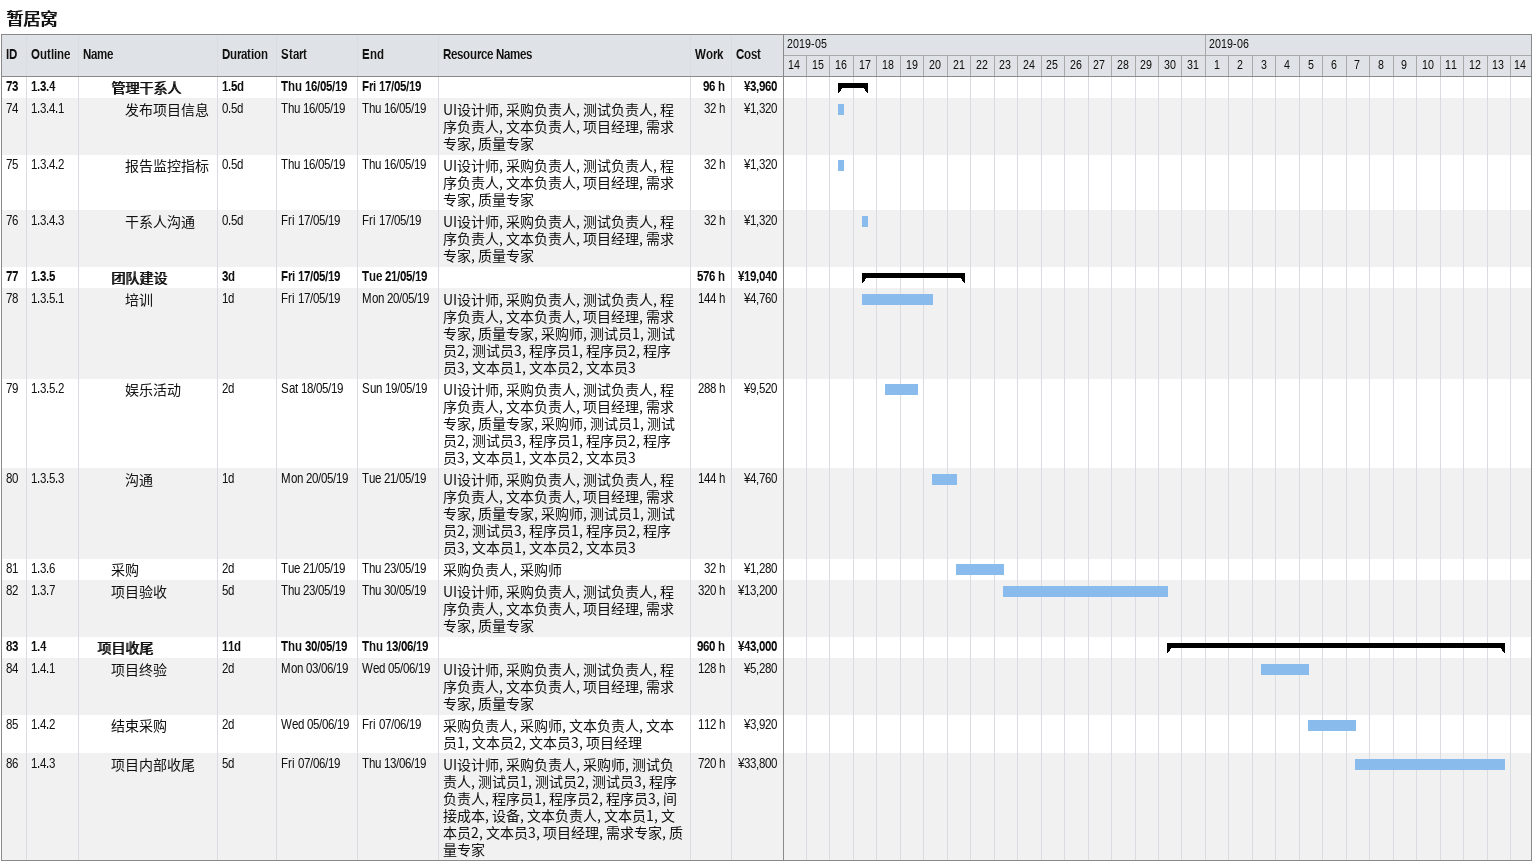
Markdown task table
暂居窝

| ID | WBS | Task | Duration | Start | Finish | Resources | Work (h) | Cost (¥) |
|---|---|---|---|---|---|---|---|---|
| 73 | 1.3.4 | **管理干系人** | 1.5d | 2019-05-16 | 2019-05-17 |  | 96 | 3960 |
| 74 | 1.3.4.1 | 发布项目信息 | 0.5d | 2019-05-16 | 2019-05-16 | UI设计师, 采购负责人, 测试负责人, 程序负责人, 文本负责人, 项目经理, 需求专家, 质量专家 | 32 | 1320 |
| 75 | 1.3.4.2 | 报告监控指标 | 0.5d | 2019-05-16 | 2019-05-16 | UI设计师, 采购负责人, 测试负责人, 程序负责人, 文本负责人, 项目经理, 需求专家, 质量专家 | 32 | 1320 |
| 76 | 1.3.4.3 | 干系人沟通 | 0.5d | 2019-05-17 | 2019-05-17 | UI设计师, 采购负责人, 测试负责人, 程序负责人, 文本负责人, 项目经理, 需求专家, 质量专家 | 32 | 1320 |
| 77 | 1.3.5 | **团队建设** | 3d | 2019-05-17 | 2019-05-21 |  | 576 | 19040 |
| 78 | 1.3.5.1 | 培训 | 1d | 2019-05-17 | 2019-05-20 | UI设计师, 采购负责人, 测试负责人, 程序负责人, 文本负责人, 项目经理, 需求专家, 质量专家, 采购师, 测试员1, 测试员2, 测试员3, 程序员1, 程序员2, 程序员3, 文本员1, 文本员2, 文本员3 | 144 | 4760 |
| 79 | 1.3.5.2 | 娱乐活动 | 2d | 2019-05-18 | 2019-05-19 | UI设计师, 采购负责人, 测试负责人, 程序负责人, 文本负责人, 项目经理, 需求专家, 质量专家, 采购师, 测试员1, 测试员2, 测试员3, 程序员1, 程序员2, 程序员3, 文本员1, 文本员2, 文本员3 | 288 | 9520 |
| 80 | 1.3.5.3 | 沟通 | 1d | 2019-05-20 | 2019-05-21 | UI设计师, 采购负责人, 测试负责人, 程序负责人, 文本负责人, 项目经理, 需求专家, 质量专家, 采购师, 测试员1, 测试员2, 测试员3, 程序员1, 程序员2, 程序员3, 文本员1, 文本员2, 文本员3 | 144 | 4760 |
| 81 | 1.3.6 | 采购 | 2d | 2019-05-21 | 2019-05-23 | 采购负责人, 采购师 | 32 | 1280 |
| 82 | 1.3.7 | 项目验收 | 5d | 2019-05-23 | 2019-05-30 | UI设计师, 采购负责人, 测试负责人, 程序负责人, 文本负责人, 项目经理, 需求专家, 质量专家 | 320 | 13200 |
| 83 | 1.4 | **项目收尾** | 11d | 2019-05-30 | 2019-06-13 |  | 960 | 43000 |
| 84 | 1.4.1 | 项目终验 | 2d | 2019-06-03 | 2019-06-05 | UI设计师, 采购负责人, 测试负责人, 程序负责人, 文本负责人, 项目经理, 需求专家, 质量专家 | 128 | 5280 |
| 85 | 1.4.2 | 结束采购 | 2d | 2019-06-05 | 2019-06-07 | 采购负责人, 采购师, 文本负责人, 文本员1, 文本员2, 文本员3, 项目经理 | 112 | 3920 |
| 86 | 1.4.3 | 项目内部收尾 | 5d | 2019-06-07 | 2019-06-13 | UI设计师, 采购负责人, 采购师, 测试负责人, 测试员1, 测试员2, 测试员3, 程序负责人, 程序员1, 程序员2, 程序员3, 间接成本, 设备, 文本负责人, 文本员1, 文本员2, 文本员3, 项目经理, 需求专家, 质量专家 | 720 | 33800 |
